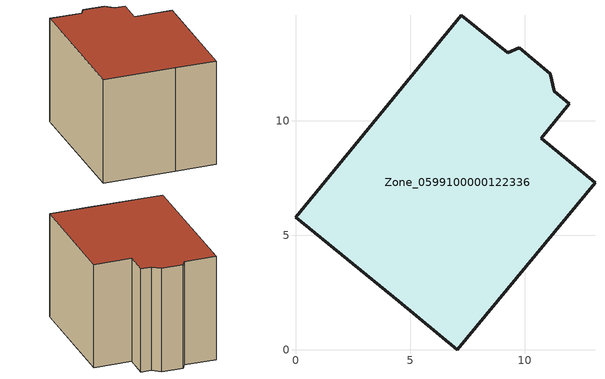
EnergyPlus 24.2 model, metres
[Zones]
Zone_0599100000122336
 floor ground (C_G): 9.26,12.96 9.77,13.19 11.12,12.06 11.3,11.29 11.96,10.76 10.72,9.24 13.08,7.3 7.07,0 4.51,2.11 0,5.79 7.24,14.62 z0
 wall outside (C_F): 7.07,0 13.08,7.3 10.72,9.24 11.96,10.76 11.3,11.29 11.12,12.06 9.77,13.19 9.26,12.96 7.24,14.62 0,5.79 4.51,2.11 7.07,0 z0:8.65
 roof outside (C_R): 7.24,14.62 0,5.79 4.51,2.11 7.07,0 13.08,7.3 10.72,9.24 11.96,10.76 11.3,11.29 11.12,12.06 9.77,13.19 9.26,12.96 z8.65
[BUILDING]
Pand.0599100000122336: North Axis=0; Terrain=City; Loads Convergence Tolerance Value=0.04; Temperature Convergence Tolerance Value=0.4; Solar Distribution=FullExterior; Maximum Number of Warmup Days=25; Minimum Number of Warmup Days=1
[Site:Location]
Rotterdam.The.Hague.AP_ZH_NLD Design_Conditions: Latitude=51.96; Longitude=4.45; Time Zone=1; Elevation=-4.5
[SITE:GROUNDTEMPERATURE:BUILDINGSURFACE]
18, 18, 18, 18, 18, 18, 18, 18, 18, 18, 18, 18
[MATERIAL] Thermal Absorptance=0.9; Solar Absorptance=0.7; Visible Absorptance=0.7
Name | Roughness | Thickness | Conductivity | Density | Specific Heat
G.TC.1946-1964 | MediumSmooth | 0.15 | 1 | 540 | 1210
F.TC.1946-1964 | Rough | 0.3 | 0.857143 | 1920 | 840
R.TC.1946-1964 | MediumRough | 0.2 | 0.235294 | 1500 | 1000
[CONSTRUCTION]
C_G: G.TC.1946-1964
C_F: F.TC.1946-1964
C_R: R.TC.1946-1964
[ZONE]
Zone_0599100000122336: Type=1; Multiplier=1; Ceiling Height=Autocalculate; Volume=Autocalculate; Floor Area=autocalculate; Part of Total Floor Area=Yes
[ZONEINFILTRATION:DESIGNFLOWRATE]
Infil_Zone_0599100000122336: Zone or ZoneList or Space or SpaceList=Zone_0599100000122336; Schedule=AlwaysOn; Design Flow Rate Calculation Method=Flow/Area; Flow Rate per Floor Area=0.003; Constant Term Coefficient=1; Temperature Term Coefficient=0; Velocity Term Coefficient=0; Velocity Squared Term Coefficient=0
[HVACTEMPLATE:ZONE:IDEALLOADSAIRSYSTEM]
Zone_0599100000122336: Maximum Heating Supply Air Temperature=50; Minimum Cooling Supply Air Temperature=13; Maximum Heating Supply Air Humidity Ratio=0.0156; Minimum Cooling Supply Air Humidity Ratio=0.0077; Heating Limit=NoLimit; Cooling Limit=NoLimit; Dehumidification Control Type=ConstantSensibleHeatRatio; Cooling Sensible Heat Ratio=0.7; Dehumidification Setpoint=60; Humidification Control Type=None; Humidification Setpoint=30; Outdoor Air Method=None; Outdoor Air Flow Rate per Person=0.00944; Outdoor Air Flow Rate per Zone Floor Area=0; Outdoor Air Flow Rate per Zone=0; Demand Controlled Ventilation Type=None; Outdoor Air Economizer Type=NoEconomizer; Heat Recovery Type=None; Sensible Heat Recovery Effectiveness=0.7; Latent Heat Recovery Effectiveness=0.65
[ZONECONTROL:THERMOSTAT]
ThermostatControl_Zone_0599100000122336: Zone or ZoneList=Zone_0599100000122336; Control Type Schedule=DualSetpointControlType; Control 1=Thermostat_Zone_0599100000122336; Temperature Difference Between Cutout And Setpoint=0
[THERMOSTATSETPOINT:DUALSETPOINT]
Thermostat_Zone_0599100000122336: Heating Setpoint Temperature Schedule=HeatingSetpoint_Zone_0599100000122336; Cooling Setpoint Temperature Schedule=CoolingSetpoint_Zone_0599100000122336
[SCHEDULE:COMPACT]
HeatingSetpoint_Zone_0599100000122336: Through: 12/31, For: AllDays, Until: 24:00, 21
CoolingSetpoint_Zone_0599100000122336: Through: 12/31, For: AllDays, Until: 24:00, 24
DualSetpointControlType: Through: 12/31, For: AllDays, Until: 24:00, 4
AlwaysOn: Through: 12/31, For: AllDays, Until: 24:00, 1
